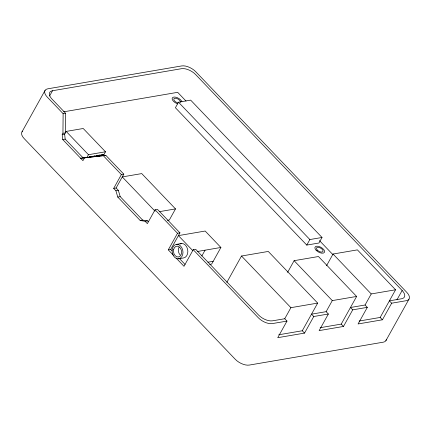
<?xml version="1.0" encoding="UTF-8"?>
<svg xmlns="http://www.w3.org/2000/svg" width="431" height="431" viewBox="0 0 431 431"><rect width="100%" height="100%" fill="white"/><g stroke="black" fill="none" stroke-linecap="round" stroke-linejoin="round"><path stroke-width="0.65" d="M148.442 221.793L147.547 220.855L145.112 221.27L140.204 220.516L117.749 197.037L115.917 190.75L113.676 188.401L116.106 187.986L123.805 174.156L105.843 155.375L83.129 157.886L65.167 139.105L64.645 134.181L66.185 131.412L83.221 128.503L105.493 151.787L103.957 154.557L84.481 157.881L82.941 160.65L62.732 139.52L62.209 134.596L62.937 133.292L63.131 113.676L47.27 97.094A10.958 5.463 29.1 0 1 47.836 88.802L181.71 65.927A10.958 5.463 29.1 0 1 195.744 71.718L406.826 292.407A10.958 5.463 29.1 0 1 406.261 300.698L391.655 303.198L382.416 319.797L358.075 323.956L367.314 307.357L365.068 305.008L350.468 307.502L352.709 309.851L367.314 307.357M391.655 303.198L389.408 300.849L401.579 298.769A10.958 5.463 29.1 0 0 402.145 290.478L195.555 74.482A10.958 5.463 29.1 0 0 181.521 68.691L52.517 90.736A10.958 5.463 29.1 0 0 51.952 99.028L65.566 113.261L65.372 132.877L62.937 133.292M21.992 131.864L45.088 90.37M49.576 96.016L52.517 90.736M86.917 157.466L88.457 154.702L105.493 151.787M99.556 156.081L100.17 154.971L98.888 155.192M113.676 188.401L121.375 174.571L123.805 174.156M178.493 102.206L175.412 107.739L306.775 245.083L318.945 243.003L322.027 237.47L190.664 100.127L178.493 102.206L309.857 239.55L322.027 237.47M173.359 255.179L168.273 249.861L170.708 249.447L179.942 232.848L157.487 209.374L155.058 209.789L147.359 223.619L145.112 221.27M155.025 211.174L122.269 176.92L141.74 173.596L175.509 208.906L169.351 219.966L167.406 220.3M168.273 249.861L177.513 233.268L179.942 232.848M226.846 282.353L241.505 256.019L268.276 251.445L317.679 303.095L290.903 307.669L284.746 318.735L272.575 320.815A10.958 5.463 29.1 0 1 258.535 315.023L195.663 249.285L193.228 249.7L183.989 266.299L176.134 258.083M201.87 255.944L205.075 250.179L220.898 247.475L205.178 231.038L178.407 235.617L192.738 250.6M220.898 247.475L211.659 264.074L209.681 264.413M287.596 272.392L294.109 260.685L318.45 256.526L356.626 296.442L341.228 324.101L320.174 327.7M306.775 245.083L309.857 239.55M284.746 318.735L286.992 321.084L277.753 337.683L304.528 333.104L313.768 316.51L328.368 314.01L326.127 311.667L311.521 314.161L313.768 316.51M326.542 265.733L333.055 254.031L357.396 249.872L395.566 289.783L380.174 317.448L359.12 321.047M278.771 334.774L302.282 330.76L317.679 303.095M326.127 311.667L332.285 300.601L356.626 296.442M328.368 314.01L319.134 330.609L343.475 326.45L352.709 309.851M365.068 305.008L371.231 293.942L395.566 289.783M396.919 299.868L402.145 290.478M385.912 340.63L409.008 299.136M207.925 262.21L213.2 261.305M63.675 111.812L177.669 92.331L186.036 101.08M63.131 113.676L65.566 113.261M62.209 134.596L64.645 134.181M62.732 139.52L65.167 139.105M83.129 157.886L80.699 158.301L105.843 155.375M89.282 156.836L92.482 156.286M93.764 156.07L95.046 155.85M96.328 155.629L97.605 155.413M115.917 190.75L118.353 190.335L120.184 196.622L142.639 220.101L147.547 220.855M117.749 197.037L120.184 196.622M159.281 211.675L175.509 208.906M140.204 220.516L142.639 220.101M176.548 244.35L181.419 243.515M197.344 251.499L205.075 250.179M178.547 258.815A7.305 5.382 80.3 0 0 181.683 247.453A7.305 5.382 80.3 0 0 172.411 248.477A7.305 5.382 80.3 0 0 178.547 258.815L183.412 257.98A7.305 5.382 80.3 0 0 187.593 249.22A7.305 5.382 80.3 0 0 180.066 243.914M286.992 321.084L272.387 323.579A10.958 5.463 29.1 0 1 258.347 317.787L193.228 249.7M101.43 154.831L103.957 154.557M333.055 254.031L371.231 293.942M319.468 240.595L332.953 254.689M380.174 317.448L382.416 319.797M294.109 260.685L332.285 300.601M341.228 324.101L343.475 326.45M241.505 256.019L290.903 307.669M302.282 330.76L304.528 333.104M103.408 155.79L121.375 174.571M155.058 209.789L177.513 233.268M66.185 131.412L88.457 154.702M116.106 187.986L118.353 190.335M170.708 249.447L172.093 250.896M179.027 258.147L185.039 264.429M22.649 131.148A10.958 5.463 29.1 0 0 24.174 138.593L235.256 359.282A10.958 5.463 29.1 0 0 249.29 365.073L383.164 342.198A10.958 5.463 29.1 0 0 386.354 339.251M177.831 102.864A3.653 1.821 29.1 0 1 173.795 99.432A3.653 1.821 29.1 0 1 177.524 98.796A3.653 1.821 29.1 0 1 180.26 102.449M177.766 103.866A5.479 2.731 29.1 0 1 172.201 99.211A5.479 2.731 29.1 0 1 176.15 97.298A5.479 2.731 29.1 0 1 181.947 101.845M180.104 254.899A5.479 4.035 80.3 0 1 179.048 247.227M316.165 250.309A5.382 2.683 29.1 0 0 324.414 252.388A5.382 2.683 29.1 0 0 318.681 246.392A5.382 2.683 29.1 0 0 316.165 250.309M317.318 250.109A3.653 1.821 29.1 0 0 322.916 251.521A3.653 1.821 29.1 0 0 319.026 247.453A3.653 1.821 29.1 0 0 317.318 250.109M173.693 249.253A5.479 4.035 80.3 0 0 178.294 257.005A5.479 4.035 80.3 0 0 180.648 248.482A5.479 4.035 80.3 0 0 173.693 249.253"/></g></svg>
